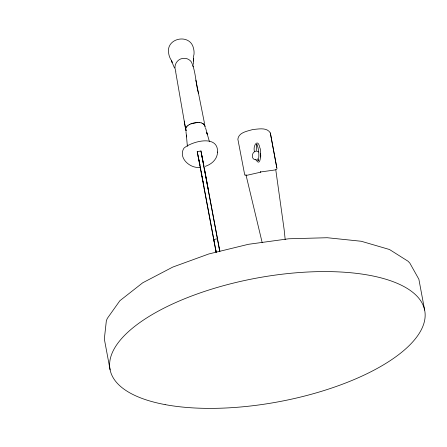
<?xml version="1.0" encoding="UTF-8"?>
<svg xmlns="http://www.w3.org/2000/svg" width="447" height="447" viewBox="0 0 447 447"><rect width="100%" height="100%" fill="white"/><g stroke="black" fill="none" stroke-linecap="round" stroke-linejoin="round"><path stroke-width="0.67" d="M256.26 150.594L256.427 146.638L257.064 144.448M260.685 172.173L247.174 175.235L244.755 175.068L237.854 139.146C238.704 132.357 247.398 131.2 252.756 129.535C258.422 129.105 266.898 127.026 270.34 132.977L276.984 168.592L276.592 169.357L274.581 170.028L260.601 171.966M193.355 64.418L193.517 59.468L193.434 61.06M193.557 58.702L193.473 60.334L193.607 58.25M185.79 128.607L186.097 130.87M217.505 152.014C217.477 159.126 211.66 164.3 205.257 166.357M260.567 157.026L260.802 155.914L260.377 153.701M185.734 128.624L186.03 127.803M193.244 57.747L193.981 54.456A30.547 22.384 -10.4 0 0 193.495 48.371C190.355 33.134 165.843 37.688 168.648 53.092A30.547 22.384 -10.4 0 0 170.497 58.92L171.575 60.652M185.974 127.82L186.477 126.982M186.421 126.998L187.153 126.155M187.097 126.171L188.092 125.333M188.036 125.356L189.316 124.551M217.516 152.215C218.488 134.229 191.808 141.286 183.924 148.175C177.705 158.126 190.757 169.257 200.608 167.239M189.26 124.568L192.528 123.277L198.138 122.467M190.774 123.858L196.183 122.584L199.77 122.567M214.024 241.235L197.239 151.678L200.949 150.974L219.874 251.426M256.829 144.56L256.394 144.482C258.796 145.783 259.768 158.78 257.83 160.663L258.69 160.59C258.025 160.624 258.148 160.054 257.511 158.819M199.714 122.584L201.211 122.841M256.142 159.925C248.968 159.4 252.968 147.946 258.908 151.997M201.156 122.864L203.357 123.774L204.631 125.026M202.351 123.277L204.581 125.043L205.134 127.255M186.159 130.865L185.74 129.384M171.704 61.395L174.492 68M255.807 159.288C261.087 169.296 261.467 150.013 259.774 147.599C257.885 137.587 252.505 146.169 254.555 151.812M260.752 172.084L260.612 171.531M198.569 93.652C195.529 83.276 195.976 71.615 191.288 61.82C189.651 59.658 186.991 58.194 184.237 58.378C178.068 58.021 173.442 64.446 175.436 70.19A27.306 18.707 -10.4 0 0 175.85 71.459M207.33 134.346L207.028 133.301L207.335 134.363M262.205 242.732L245.967 174.816M206.732 132.278L209.47 141.772M205.581 127.915L207.263 134.117M204.938 125.747L205.117 126.484M199.435 162.546L198.049 155.874M201.753 155.17L203.899 165.703M197.239 151.678L199.608 163.177M199.457 162.647L199.597 163.334M204.57 123.713L195.881 80.153M202.273 177.241L201.988 175.783M199.703 163.887L200.032 165.552M201.837 174.995L201.58 173.654M219.578 250.303L217.382 238.793L213.677 239.497L216.147 252.466M219.36 249.236L219.762 251.275M201.239 171.844L201.334 172.346M215.655 249.94L215.985 251.672M424.65 310.101L418.873 279.23L409.821 263.082L408.055 261.238L389.482 249.504L361.265 241.263L327.282 237.731L288.773 238.776L248.359 244.313L208.788 253.969L172.76 267.088L142.733 282.778L119.869 300.725L107.341 318.365L106.358 320.734L104.33 338.988L110.107 369.859M204.843 170.598L208.101 188.483M200.949 150.974L217.728 240.531M199.742 163.853L199.999 165.206M200.195 166.407L201.765 174.811M202.435 178.079L202.67 179.359M202.91 180.633L203.15 181.907M204.134 187.846L204.502 189.846M204.592 190.249L216.169 252.13M276.76 167.642L270.34 132.977L270.58 134.284M201.988 176.012L202.273 177.565M203.597 184.974L203.268 183.175M203.648 185.248L203.832 186.22M204.212 188.198L204.396 189.187M192.975 65.502L193.216 66.81M204.044 187.287L203.273 183.007M203.161 182.583L202.877 181.013M202.72 180.147L202.385 178.197M184.248 121.064L185.326 127.373M175.66 71.799L185.807 130.155M275.782 169.86L284.18 229.864L285.18 239.575M186.427 135.871L186.539 136.95L185.974 131.641M187.354 145.973L186.36 135.061L186.455 136.111M187.293 145.057L187.377 146.163M215.437 248.308A100.553 0.648 79.2 0 1 216.063 251.655M219.142 247.604A100.553 0.648 79.2 0 1 219.768 250.951M171.871 61.725L171.402 60.742L172.151 62.329L171.871 61.725M165.116 404.613A160.087 62.809 -10.6 0 0 422.566 327.042A160.087 62.809 -10.6 0 0 214.454 288.281A160.087 62.809 -10.6 0 0 165.116 404.613"/></g></svg>
